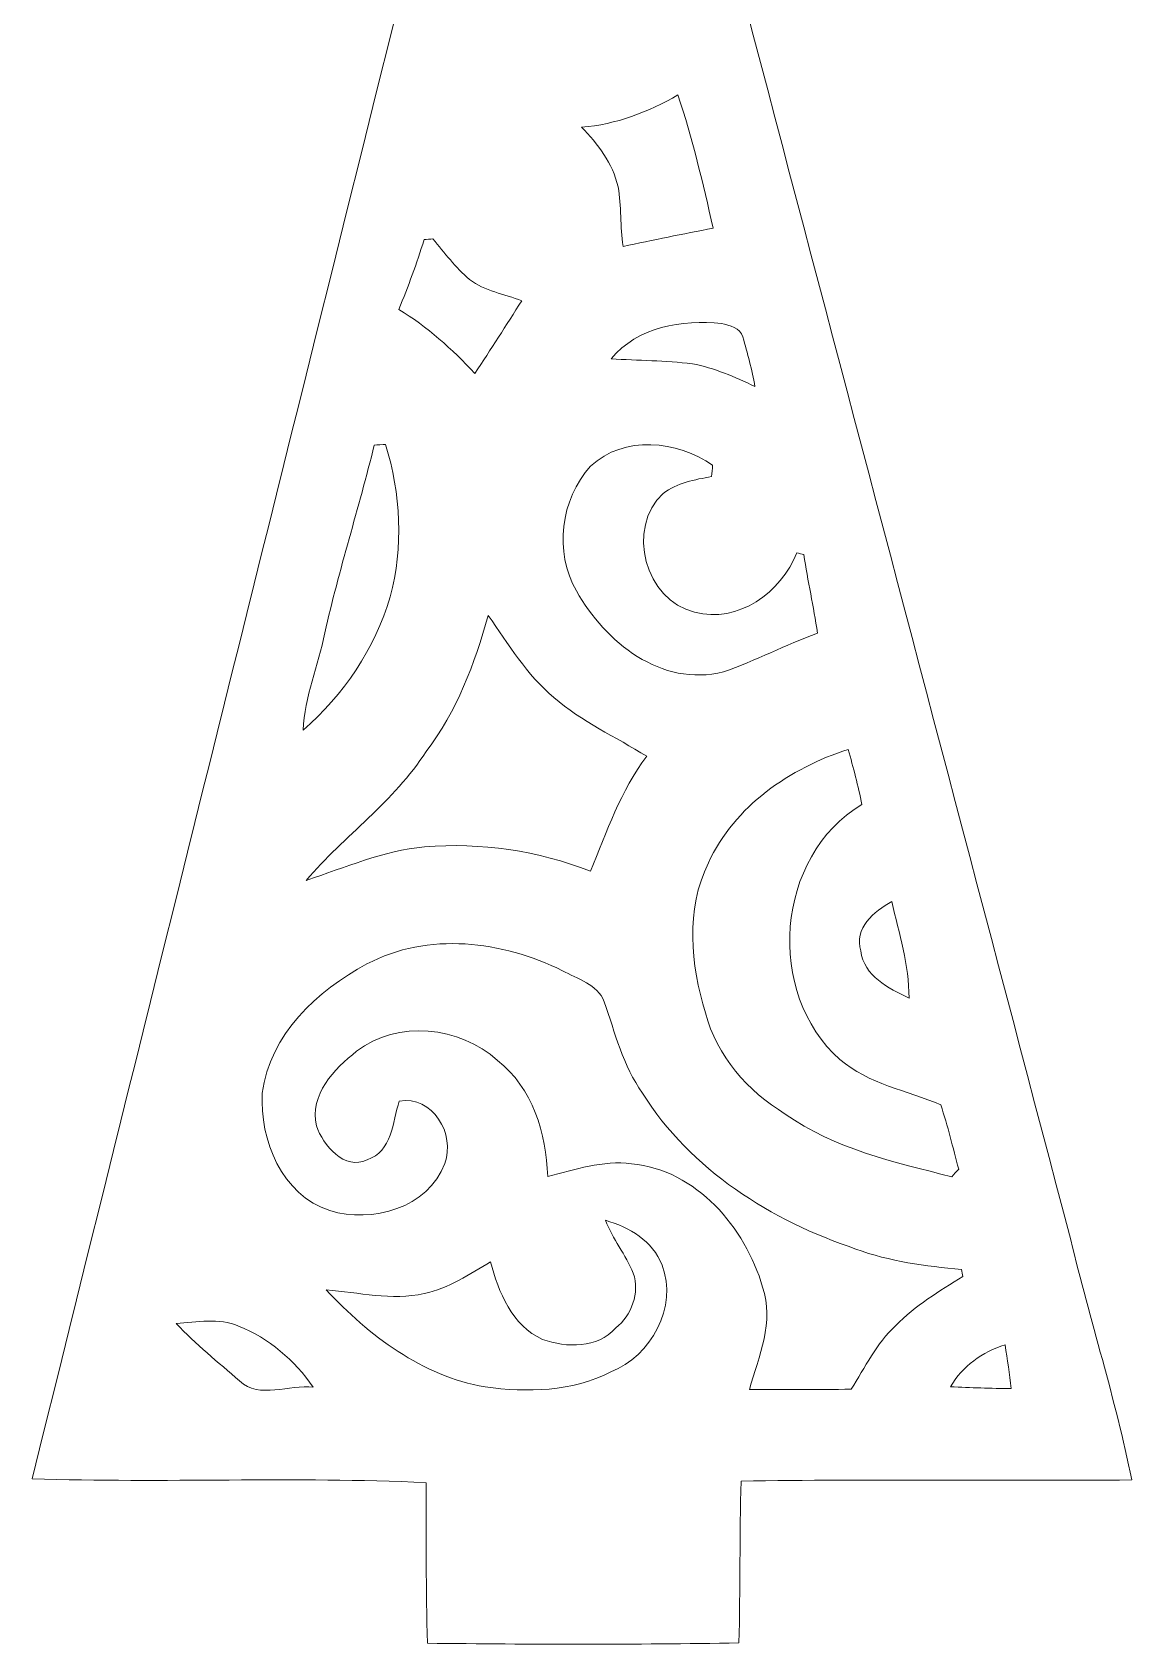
# Model space of a CAD drawing. Header units: centimetres. Extents: x -13.8 to 13.8, y -15.8 to 15.8.
# Drawn here: x 2.69 to 13.82, y -15.81 to 0.51 of the extents above; entities that cross this region are included whole.
import ezdxf

# ---------------------------------------------------------------- set-up
doc = ezdxf.new("R2010")
doc.units = ezdxf.units.CM
doc.header["$MEASUREMENT"] = 0
doc.layers.add('Layer 1', color=7, linetype='Continuous')

msp = doc.modelspace()

# ---------------------------------------------------------------- linework, layer by layer
at = {"layer": 'Layer 1', "color": 251, "lineweight": 9}
for points, knots in [([(8.08461, 7.54118), (8.29098, 7.05223), (8.39258, 6.52765), (8.52876, 6.01683), (8.52876, 6.01683), (10.08557, 0.10639), (11.64555, -5.80265), (13.202, -11.71309), (13.202, -11.71309), (13.39674, -12.52624), (13.65568, -13.32352), (13.82007, -14.14408), (13.82007, -14.14408), (12.50209, -14.15466), (11.18412, -14.13385), (9.86649, -14.15572), (9.86649, -14.15572), (9.85026, -14.70147), (9.85908, -15.24757), (9.84356, -15.79367), (9.84356, -15.79367), (8.79299, -15.81201), (7.74171, -15.80919), (6.69114, -15.79684), (6.69114, -15.79684), (6.67526, -15.25533), (6.6802, -14.71346), (6.67808, -14.17195), (6.67808, -14.17195), (5.35023, -14.10774), (4.02026, -14.1783), (2.6917, -14.13173), (2.6917, -14.13173), (4.28413, -7.69071), (5.89033, -1.25321), (7.49124, 5.18569), (7.49124, 5.18569), (7.69303, 5.96991), (7.86165, 6.7626), (8.08461, 7.54118), (8.08461, 7.54118), (8.08461, 7.54118), (8.08461, 7.54118), (8.08461, 7.54118)], [0, 0, 0, 0, 0.08333333, 0.08333333, 0.08333333, 0.08333333, 0.16666667, 0.16666667, 0.16666667, 0.16666667, 0.25, 0.25, 0.25, 0.25, 0.33333333, 0.33333333, 0.33333333, 0.33333333, 0.41666667, 0.41666667, 0.41666667, 0.41666667, 0.5, 0.5, 0.5, 0.5, 0.58333333, 0.58333333, 0.58333333, 0.58333333, 0.66666667, 0.66666667, 0.66666667, 0.66666667, 0.75, 0.75, 0.75, 0.75, 0.83333333, 0.83333333, 0.83333333, 0.83333333, 1, 1, 1, 1]), ([(8.25147, -0.45488), (8.41481, -0.62598), (8.56827, -0.82177), (8.62083, -1.05778), (8.62083, -1.05778), (8.65787, -1.25639), (8.64059, -1.46135), (8.67163, -1.66138), (8.67163, -1.66138), (8.97467, -1.59858), (9.27806, -1.53614), (9.5825, -1.47688), (9.5825, -1.47688), (9.48055, -1.02356), (9.37401, -0.57024), (9.22726, -0.12891), (9.22726, -0.12891), (8.92634, -0.30248), (8.60108, -0.42948), (8.25147, -0.45488), (8.25147, -0.45488), (8.25147, -0.45488), (8.25147, -0.45488), (8.25147, -0.45488)], [0, 0, 0, 0, 0.14285714, 0.14285714, 0.14285714, 0.14285714, 0.28571429, 0.28571429, 0.28571429, 0.28571429, 0.42857143, 0.42857143, 0.42857143, 0.42857143, 0.57142857, 0.57142857, 0.57142857, 0.57142857, 0.71428571, 0.71428571, 0.71428571, 0.71428571, 1, 1, 1, 1]), ([(6.65833, -1.59329), (6.58319, -1.83212), (6.49746, -2.06813), (6.40151, -2.29955), (6.40151, -2.29955), (6.69078, -2.47453), (6.94126, -2.70032), (7.17056, -2.94762), (7.17056, -2.94762), (7.33249, -2.70455), (7.49053, -2.45901), (7.6454, -2.21171), (7.6454, -2.21171), (7.46866, -2.14327), (7.2704, -2.11434), (7.11765, -1.99546), (7.11765, -1.99546), (6.97618, -1.87657), (6.8647, -1.727), (6.74723, -1.58624), (6.74723, -1.58624), (6.725, -1.588), (6.68055, -1.59153), (6.65833, -1.59329), (6.65833, -1.59329), (6.65833, -1.59329), (6.65833, -1.59329), (6.65833, -1.59329)], [0, 0, 0, 0, 0.125, 0.125, 0.125, 0.125, 0.25, 0.25, 0.25, 0.25, 0.375, 0.375, 0.375, 0.375, 0.5, 0.5, 0.5, 0.5, 0.625, 0.625, 0.625, 0.625, 0.75, 0.75, 0.75, 0.75, 1, 1, 1, 1]), ([(8.54957, -2.79945), (8.82368, -2.81603), (9.0992, -2.81779), (9.3726, -2.84954), (9.3726, -2.84954), (9.59485, -2.89152), (9.80299, -2.98325), (10.00619, -3.07991), (10.00619, -3.07991), (9.9755, -2.91057), (9.93246, -2.7423), (9.88307, -2.57825), (9.88307, -2.57825), (9.85626, -2.48441), (9.75078, -2.45971), (9.66752, -2.44313), (9.66752, -2.44313), (9.27135, -2.39763), (8.81698, -2.47771), (8.54957, -2.79945), (8.54957, -2.79945), (8.54957, -2.79945), (8.54957, -2.79945), (8.54957, -2.79945)], [0, 0, 0, 0, 0.14285714, 0.14285714, 0.14285714, 0.14285714, 0.28571429, 0.28571429, 0.28571429, 0.28571429, 0.42857143, 0.42857143, 0.42857143, 0.42857143, 0.57142857, 0.57142857, 0.57142857, 0.57142857, 0.71428571, 0.71428571, 0.71428571, 0.71428571, 1, 1, 1, 1]), ([(8.34284, -3.88601), (8.0391, -4.22326), (7.97137, -4.75243), (8.20032, -5.14824), (8.20032, -5.14824), (8.49066, -5.66542), (9.0551, -6.12685), (9.68834, -5.96669), (9.68834, -5.96669), (10.01183, -5.85486), (10.31699, -5.69399), (10.63837, -5.57475), (10.63837, -5.57475), (10.60168, -5.30841), (10.54065, -5.04594), (10.50114, -4.7803), (10.50114, -4.7803), (10.48385, -4.77606), (10.44893, -4.76795), (10.43129, -4.76407), (10.43129, -4.76407), (10.26972, -5.16165), (9.83545, -5.48303), (9.39588, -5.36238), (9.39588, -5.36238), (8.89353, -5.24737), (8.70021, -4.51289), (9.07697, -4.16082), (9.07697, -4.16082), (9.21844, -4.05604), (9.39694, -4.02077), (9.56663, -3.99112), (9.56663, -3.99112), (9.57016, -3.95268), (9.57404, -3.91423), (9.57827, -3.87648), (9.57827, -3.87648), (9.21703, -3.62812), (8.68257, -3.5678), (8.34284, -3.88601), (8.34284, -3.88601), (8.34284, -3.88601), (8.34284, -3.88601), (8.34284, -3.88601)], [0, 0, 0, 0, 0.08333333, 0.08333333, 0.08333333, 0.08333333, 0.16666667, 0.16666667, 0.16666667, 0.16666667, 0.25, 0.25, 0.25, 0.25, 0.33333333, 0.33333333, 0.33333333, 0.33333333, 0.41666667, 0.41666667, 0.41666667, 0.41666667, 0.5, 0.5, 0.5, 0.5, 0.58333333, 0.58333333, 0.58333333, 0.58333333, 0.66666667, 0.66666667, 0.66666667, 0.66666667, 0.75, 0.75, 0.75, 0.75, 0.83333333, 0.83333333, 0.83333333, 0.83333333, 1, 1, 1, 1]), ([(6.1535, -3.67222), (5.99758, -4.30863), (5.7972, -4.9334), (5.65185, -5.57299), (5.65185, -5.57299), (5.58835, -5.90213), (5.44936, -6.21928), (5.43278, -6.55724), (5.43278, -6.55724), (5.84306, -6.20411), (6.16021, -5.72997), (6.31367, -5.20857), (6.31367, -5.20857), (6.45125, -4.70551), (6.42197, -4.16258), (6.2678, -3.66658), (6.2678, -3.66658), (6.23923, -3.66799), (6.18208, -3.67081), (6.1535, -3.67222), (6.1535, -3.67222), (6.1535, -3.67222), (6.1535, -3.67222), (6.1535, -3.67222)], [0, 0, 0, 0, 0.14285714, 0.14285714, 0.14285714, 0.14285714, 0.28571429, 0.28571429, 0.28571429, 0.28571429, 0.42857143, 0.42857143, 0.42857143, 0.42857143, 0.57142857, 0.57142857, 0.57142857, 0.57142857, 0.71428571, 0.71428571, 0.71428571, 0.71428571, 1, 1, 1, 1]), ([(6.67773, -6.77173), (6.356, -7.28079), (5.84941, -7.62474), (5.46312, -8.07701), (5.46312, -8.07701), (5.85858, -7.94965), (6.24346, -7.77467), (6.66292, -7.73869), (6.66292, -7.73869), (7.2323, -7.69071), (7.8098, -7.77785), (8.34178, -7.98387), (8.34178, -7.98387), (8.51006, -7.58594), (8.64517, -7.17072), (8.91082, -6.82182), (8.91082, -6.82182), (8.5972, -6.62321), (8.25042, -6.47328), (7.97066, -6.22492), (7.97066, -6.22492), (7.69514, -5.99773), (7.51311, -5.68447), (7.30709, -5.39836), (7.30709, -5.39836), (7.16739, -5.88449), (6.99065, -6.36603), (6.67773, -6.77173), (6.67773, -6.77173), (6.67773, -6.77173), (6.67773, -6.77173), (6.67773, -6.77173)], [0, 0, 0, 0, 0.11111111, 0.11111111, 0.11111111, 0.11111111, 0.22222222, 0.22222222, 0.22222222, 0.22222222, 0.33333333, 0.33333333, 0.33333333, 0.33333333, 0.44444444, 0.44444444, 0.44444444, 0.44444444, 0.55555556, 0.55555556, 0.55555556, 0.55555556, 0.66666667, 0.66666667, 0.66666667, 0.66666667, 0.77777778, 0.77777778, 0.77777778, 0.77777778, 1, 1, 1, 1]), ([(9.53523, -7.90097), (9.30134, -8.37299), (9.35637, -8.93037), (9.5056, -9.41861), (9.5056, -9.41861), (9.61813, -9.85324), (9.93458, -10.21237), (10.31381, -10.44167), (10.31381, -10.44167), (10.81123, -10.79339), (11.4173, -10.93062), (11.99797, -11.07562), (11.99797, -11.07562), (12.02126, -11.05022), (12.04454, -11.02482), (12.06853, -11.00012), (12.06853, -11.00012), (12.00926, -10.78175), (11.95882, -10.56091), (11.88685, -10.34748), (11.88685, -10.34748), (11.54712, -10.20179), (11.15519, -10.1404), (10.86662, -9.88957), (10.86662, -9.88957), (10.10744, -9.22459), (10.21221, -7.82829), (11.08922, -7.30936), (11.08922, -7.30936), (11.05182, -7.12133), (11.00102, -6.93612), (10.95128, -6.75162), (10.95128, -6.75162), (10.36179, -6.94212), (9.79911, -7.32277), (9.53523, -7.90097), (9.53523, -7.90097), (9.53523, -7.90097), (9.53523, -7.90097), (9.53523, -7.90097)], [0, 0, 0, 0, 0.09090909, 0.09090909, 0.09090909, 0.09090909, 0.18181818, 0.18181818, 0.18181818, 0.18181818, 0.27272727, 0.27272727, 0.27272727, 0.27272727, 0.36363636, 0.36363636, 0.36363636, 0.36363636, 0.45454545, 0.45454545, 0.45454545, 0.45454545, 0.54545455, 0.54545455, 0.54545455, 0.54545455, 0.63636364, 0.63636364, 0.63636364, 0.63636364, 0.72727273, 0.72727273, 0.72727273, 0.72727273, 0.81818182, 0.81818182, 0.81818182, 0.81818182, 1, 1, 1, 1]), ([(11.07687, -8.79067), (11.11321, -9.04961), (11.35345, -9.16709), (11.56582, -9.26762), (11.56582, -9.26762), (11.56688, -8.9339), (11.46493, -8.61287), (11.39084, -8.29149), (11.39084, -8.29149), (11.21128, -8.38815), (11.00702, -8.56349), (11.07687, -8.79067), (11.07687, -8.79067), (11.07687, -8.79067), (11.07687, -8.79067), (11.07687, -8.79067)], [0, 0, 0, 0, 0.2, 0.2, 0.2, 0.2, 0.4, 0.4, 0.4, 0.4, 0.6, 0.6, 0.6, 0.6, 1, 1, 1, 1]), ([(6.07907, -8.92332), (5.57565, -9.19001), (5.09729, -9.63946), (5.02038, -10.23071), (5.02038, -10.23071), (4.99004, -10.70132), (5.219, -11.26365), (5.70336, -11.41852), (5.70336, -11.41852), (6.13022, -11.55081), (6.6989, -11.39206), (6.86612, -10.94227), (6.86612, -10.94227), (6.979, -10.6417), (6.7437, -10.2547), (6.40609, -10.31044), (6.40609, -10.31044), (6.33871, -10.52281), (6.33413, -10.82232), (6.08154, -10.90381), (6.08154, -10.90381), (5.85505, -11.0167), (5.63316, -10.75741), (5.56966, -10.56232), (5.56966, -10.56232), (5.49487, -10.24694), (5.7471, -9.98447), (5.97429, -9.80667), (5.97429, -9.80667), (6.3881, -9.48424), (7.02028, -9.55232), (7.39916, -9.89909), (7.39916, -9.89909), (7.75653, -10.17532), (7.89693, -10.63888), (7.90857, -11.07385), (7.90857, -11.07385), (8.18656, -11.00506), (8.46526, -10.90734), (8.7563, -10.94438), (8.7563, -10.94438), (9.41599, -11.00718), (9.90741, -11.5882), (10.08415, -12.19286), (10.08415, -12.19286), (10.20269, -12.54105), (10.04711, -12.89489), (9.95045, -13.22756), (9.95045, -13.22756), (10.29335, -13.22968), (10.63625, -13.22897), (10.9795, -13.22685), (10.9795, -13.22685), (11.12132, -13.00672), (11.23633, -12.7633), (11.43106, -12.58304), (11.43106, -12.58304), (11.62756, -12.37913), (11.87203, -12.23343), (12.11086, -12.08562), (12.11086, -12.08562), (12.10698, -12.06798), (12.09957, -12.03306), (12.09569, -12.01577), (12.09569, -12.01577), (11.73445, -11.97979), (11.36968, -11.93498), (11.02819, -11.80763), (11.02819, -11.80763), (10.17341, -11.51976), (9.35249, -11.00859), (8.86813, -10.23001), (8.86813, -10.23001), (8.67057, -9.95449), (8.59085, -9.61864), (8.48043, -9.30467), (8.48043, -9.30467), (8.4134, -9.12758), (8.20738, -9.07325), (8.0578, -8.99139), (8.0578, -8.99139), (7.44996, -8.68907), (6.69643, -8.59452), (6.07907, -8.92332), (6.07907, -8.92332), (6.07907, -8.92332), (6.07907, -8.92332), (6.07907, -8.92332)], [0, 0, 0, 0, 0.04347826, 0.04347826, 0.04347826, 0.04347826, 0.08695652, 0.08695652, 0.08695652, 0.08695652, 0.13043478, 0.13043478, 0.13043478, 0.13043478, 0.17391304, 0.17391304, 0.17391304, 0.17391304, 0.2173913, 0.2173913, 0.2173913, 0.2173913, 0.26086957, 0.26086957, 0.26086957, 0.26086957, 0.30434783, 0.30434783, 0.30434783, 0.30434783, 0.34782609, 0.34782609, 0.34782609, 0.34782609, 0.39130435, 0.39130435, 0.39130435, 0.39130435, 0.43478261, 0.43478261, 0.43478261, 0.43478261, 0.47826087, 0.47826087, 0.47826087, 0.47826087, 0.52173913, 0.52173913, 0.52173913, 0.52173913, 0.56521739, 0.56521739, 0.56521739, 0.56521739, 0.60869565, 0.60869565, 0.60869565, 0.60869565, 0.65217391, 0.65217391, 0.65217391, 0.65217391, 0.69565217, 0.69565217, 0.69565217, 0.69565217, 0.73913043, 0.73913043, 0.73913043, 0.73913043, 0.7826087, 0.7826087, 0.7826087, 0.7826087, 0.82608696, 0.82608696, 0.82608696, 0.82608696, 0.86956522, 0.86956522, 0.86956522, 0.86956522, 0.91304348, 0.91304348, 0.91304348, 0.91304348, 1, 1, 1, 1]), ([(8.49313, -11.51694), (8.5658, -11.70638), (8.69774, -11.86513), (8.775, -12.05281), (8.775, -12.05281), (8.84167, -12.25142), (8.75983, -12.47932), (8.59684, -12.60667), (8.59684, -12.60667), (8.41093, -12.81728), (8.10119, -12.8067), (7.85636, -12.72274), (7.85636, -12.72274), (7.55086, -12.58092), (7.40728, -12.24402), (7.33108, -11.93569), (7.33108, -11.93569), (7.11765, -12.06163), (6.90492, -12.20768), (6.65833, -12.25919), (6.65833, -12.25919), (6.32813, -12.3315), (5.99722, -12.24578), (5.66773, -12.22144), (5.66773, -12.22144), (6.09953, -12.68569), (6.63646, -13.09033), (7.27498, -13.20357), (7.27498, -13.20357), (7.70149, -13.26072), (8.15552, -13.25261), (8.5471, -13.05117), (8.5471, -13.05117), (8.95597, -12.89136), (9.2269, -12.39395), (9.06674, -11.97097), (9.06674, -11.97097), (8.97185, -11.72261), (8.73407, -11.58891), (8.49313, -11.51694), (8.49313, -11.51694), (8.49313, -11.51694), (8.49313, -11.51694), (8.49313, -11.51694)], [0, 0, 0, 0, 0.08333333, 0.08333333, 0.08333333, 0.08333333, 0.16666667, 0.16666667, 0.16666667, 0.16666667, 0.25, 0.25, 0.25, 0.25, 0.33333333, 0.33333333, 0.33333333, 0.33333333, 0.41666667, 0.41666667, 0.41666667, 0.41666667, 0.5, 0.5, 0.5, 0.5, 0.58333333, 0.58333333, 0.58333333, 0.58333333, 0.66666667, 0.66666667, 0.66666667, 0.66666667, 0.75, 0.75, 0.75, 0.75, 0.83333333, 0.83333333, 0.83333333, 0.83333333, 1, 1, 1, 1]), ([(4.14867, -12.55975), (4.34411, -12.77318), (4.57306, -12.95169), (4.79002, -13.14289), (4.79002, -13.14289), (4.98899, -13.32987), (5.29661, -13.17676), (5.53508, -13.20463), (5.53508, -13.20463), (5.34741, -12.93475), (5.08635, -12.70933), (4.77943, -12.58692), (4.77943, -12.58692), (4.58012, -12.50049), (4.35751, -12.54917), (4.14867, -12.55975), (4.14867, -12.55975), (4.14867, -12.55975), (4.14867, -12.55975), (4.14867, -12.55975)], [0, 0, 0, 0, 0.16666667, 0.16666667, 0.16666667, 0.16666667, 0.33333333, 0.33333333, 0.33333333, 0.33333333, 0.5, 0.5, 0.5, 0.5, 0.66666667, 0.66666667, 0.66666667, 0.66666667, 1, 1, 1, 1]), ([(11.98527, -13.20181), (12.18988, -13.21133), (12.3952, -13.21733), (12.60122, -13.22015), (12.60122, -13.22015), (12.58323, -13.07199), (12.56242, -12.92488), (12.53772, -12.77847), (12.53772, -12.77847), (12.30877, -12.84339), (12.10592, -12.99614), (11.98527, -13.20181)], [0, 0, 0, 0, 0.25, 0.25, 0.25, 0.25, 0.5, 0.5, 0.5, 0.5, 1, 1, 1, 1])]:
    msp.add_open_spline(points, degree=3, knots=knots, dxfattribs=at)

doc.saveas('drawing.dxf')
